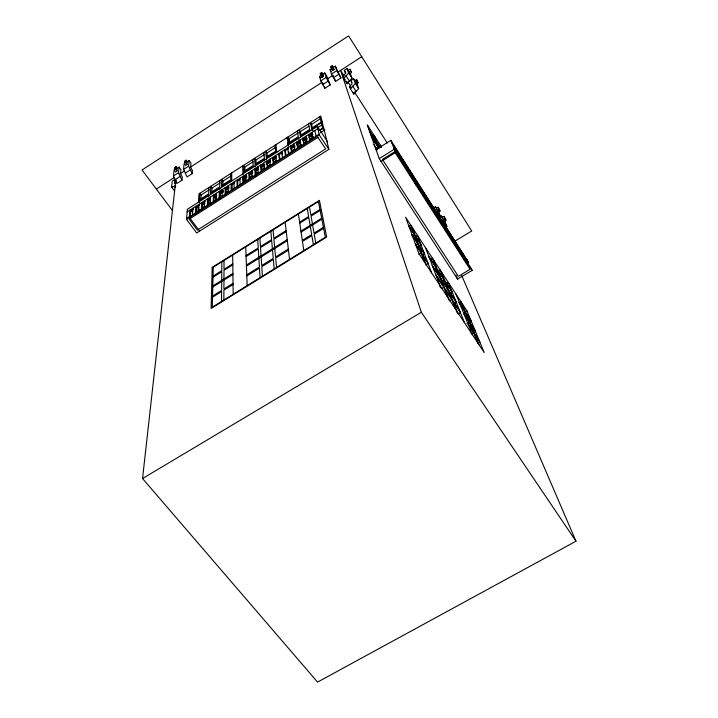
<?xml version="1.0" encoding="UTF-8"?>
<svg xmlns="http://www.w3.org/2000/svg" width="718" height="718" viewBox="0 0 718 718"><rect width="100%" height="100%" fill="white"/><g stroke="black" fill="none" stroke-linecap="round" stroke-linejoin="round"><path stroke-width="1.08" d="M225.856 194.031L225.865 188.565L225.192 187.64L225.174 194.183L225.856 195.125M223.872 299.998L223.908 290.144L233.045 284.481M223.953 280.074L223.917 289.004L233.036 283.35M223.953 278.979L223.989 270.363L232.803 264.87M224.034 260.472L223.998 269.304L232.794 263.82M222.903 192.63L222.876 190.27M222.912 185.361L222.939 181.142L221.656 179.356L221.593 185.657L230.837 179.76L230.774 173.532M222.194 196.086L222.248 189.507L222.921 190.441L219.977 192.307L219.887 198.913M221.548 301.434L221.629 291.553L212.528 297.198M221.709 281.465L221.638 290.422L212.555 296.049M221.718 280.37L221.79 271.727L213.013 277.202M221.871 261.819L221.799 270.668L213.04 276.134M221.539 190.485L221.521 192.523L223.397 191.329M219.645 193.716L219.672 191.679M219.699 189.633L219.735 187.586L210.5 193.474M219.834 180.514L219.744 186.833L210.527 192.711L210.742 186.33L211.998 188.053L211.864 192.325M219.205 197.98L219.304 191.383L219.977 192.307M216.208 199.882L216.351 193.268M215.786 200.95L215.885 196.49L214.018 197.683M213.946 201.605L214.09 196.059L213.417 195.134L213.237 201.776M210.491 197.001L210.266 203.67L210.948 204.603M208.498 198.796L208.417 200.861L210.284 199.676M208.579 196.723L208.651 194.65L199.442 200.528L199.326 202.62M208.92 187.488L208.678 193.887L199.487 199.748L199.855 193.277L201.121 195L200.887 199.326M207.296 205.554L207.556 198.868L208.238 199.792L208.023 205.375M204.325 207.439L204.639 200.726M202.054 210.257L202.395 203.508L201.713 202.593L201.363 209.324M198.401 211.209L198.796 204.451M197.89 212.025L198.258 205.653M198.446 202.431L198.949 193.86L320.775 116.038L328.889 149.353L196.66 232.973L186.536 219.439L187.353 209.279L317.347 126.422L327.605 141.805M196.14 214.018L196.561 207.224L195.879 206.308L195.449 213.084M192.496 214.969L192.963 208.166L193.645 209.082L190.737 210.93L190.261 217.392L189.57 216.468L186.626 218.344M184.086 163.83L183.548 169.412L187.075 176.915L192.182 173.63L192.415 170.597L190.638 167.052L190.952 163.112L189.112 160.581L187.254 161.783L187.003 164.548L185.585 165.463L184.454 163.282L184.661 161.074L186.07 160.168L187.254 161.783M192.182 173.63L188.637 166.136L189.112 160.581M187.003 164.548L185.872 162.367L186.07 160.168M174.061 170.301L173.397 175.964L176.879 183.467L181.968 180.191L182.273 177.122L180.505 173.577L180.918 169.583L179.069 167.07L177.22 168.263L176.906 171.063L175.488 171.979L174.366 169.798L174.627 167.563L176.036 166.648L177.22 168.263M181.968 180.191L178.468 172.688L179.069 167.07M461.728 275.568L575.98 541.21L317.562 682.1L142.541 478.529L175.892 179.581M176.906 171.063L175.775 168.883L176.036 166.648M174.555 190.988L171.557 186.967L172.248 181.187L174.851 179.518L174.384 183.593L175.722 183.368M354.818 80.578L356.568 79.447L358.174 82.714L356.586 84.302L353.669 78.8L350.931 80.569L352.089 83.826L349.612 86.438L350.474 88.951L353.821 94.112L358.659 88.538L356.954 83.889M350.474 88.951L355.338 83.387L353.669 78.8M348.221 70.346L349.971 69.206L351.551 72.437L349.944 74.035L347.054 68.551L344.317 70.337L345.412 73.514L342.908 76.117L343.734 78.558L347.108 83.764L351.999 78.217L350.366 73.685M343.734 78.558L348.643 73.03L347.054 68.551M443.715 220.435L445.142 218.793L444.065 216.396L442.387 217.428L444.541 221.718L445.968 220.076L444.065 216.396M437.774 211.245L439.21 209.602L438.168 207.242L436.481 208.283L438.617 212.537L440.044 210.904L438.168 207.242M442.809 223.208L444.02 221.862L441.355 215.831L442.387 217.428M355.652 82.866L357.25 81.278L356.568 79.447M349.011 72.581L350.617 70.992L349.971 69.206M320.264 73.46L321.745 72.5L322.858 74.223L323.486 76.476L322.005 77.436L320.264 73.46L321.386 75.175L319.546 76.359L320.766 80.928L324.832 88.305L330.19 84.859L326.546 75.641L324.805 72.967L322.858 74.223M330.81 66.648L332.29 65.697L333.394 67.411L334.094 69.628L332.605 70.597L330.81 66.648L332.605 70.597M174.366 169.798L175.775 168.883M184.454 163.282L185.872 162.367M320.758 75.264L322.238 74.304L321.745 72.5M331.348 68.416L332.838 67.456L332.29 65.697M333.394 67.411L335.351 66.155L340.915 77.966L335.548 81.412L331.438 74.053L330.074 69.565L331.913 68.372M173.397 175.964L178.468 172.688M183.548 169.412L188.637 166.136M320.766 80.928L326.098 77.49L324.805 72.967M331.438 74.053L336.787 70.606L335.351 66.155M156.353 189.076L174.456 177.409M180.021 173.828L184.714 170.803M190.351 167.168L321.79 82.489M327.426 78.863L333.053 75.228M337.756 72.204L361.755 56.749M175.291 179.563L180.371 176.296M185.459 173.02L190.557 169.735M322.849 84.536L328.18 81.098L326.098 77.49M333.529 77.661L338.887 74.214L336.787 70.606M201.121 195L209.27 189.794M211.998 188.053L220.175 182.83M244.964 171.135L244.793 167.034L253.068 161.756M256.138 164.09L255.868 160.051L264.161 154.747M267.32 156.964L266.934 152.979L275.263 147.666M289.758 142.577L289.166 138.709L298.491 132.758M301.255 136.384L300.384 131.636L308.821 126.242M312.402 128.136L311.594 124.393L320.991 118.389M222.939 181.142L231.142 175.91M287.909 143.358L298.32 136.725L297.315 131.026M322.113 121.548L311.621 128.244L310.427 122.643L311.594 124.393M221.584 186.411L230.837 180.505M243.869 172.203L253.203 166.244M275.739 151.884L266.333 157.879L266.513 159.809M288.017 144.049L298.446 137.407L298.769 139.247M300.321 136.205L309.862 130.129M322.274 122.204L311.765 128.908L312.949 130.676M317.293 127.912L321.628 125.147M187.147 211.873L317.85 128.612M196.561 207.224L199.469 205.366M202.395 203.508L205.312 201.65M208.238 199.792L210.428 198.392M214.09 196.059L216.289 194.659M225.865 188.565L228.809 186.689L228.136 185.765L228.162 192.28M231.815 190.243L231.752 184.813L234.705 182.937M237.82 187.524L237.658 181.053L239.875 179.644M243.779 182.641L243.573 177.292L246.534 175.407L246.633 177.534M249.774 178.827L249.496 173.514L252.467 171.629L251.803 170.687L252.162 177.023M258.408 167.841L255.437 169.735L254.773 168.793L255.177 175.102M261.81 171.171L261.388 165.948L263.605 164.53M267.823 167.348L267.329 162.16L270.318 160.258L269.654 159.315L270.282 165.499M273.863 163.507L273.307 158.355L276.295 156.452M279.921 159.656L279.293 154.549L282.291 152.638L282.551 154.675M285.997 155.797L285.288 150.726L288.295 148.814L287.64 147.854L288.519 153.903M292.073 151.929L291.302 146.903L294.308 144.982M298.176 148.052L297.315 143.061L300.33 141.141L299.684 140.181L301.407 147.1M304.468 145.153L303.355 139.22L306.38 137.3L305.724 136.33L306.873 142.236M310.4 140.27L309.404 135.37L312.429 133.44L311.783 132.48L313.021 138.323M201.884 205.025L204.684 203.239M214.027 197.288L216.836 195.502M226.215 189.534L229.024 187.748M246.687 176.502L244.102 178.145L244.021 176.17M249.263 174.86L252.709 172.67M255.464 170.92L258.058 169.268M260.643 167.617L264.96 164.871M266.872 163.659L270.336 161.451M272.939 159.791L276.403 157.583M291.553 147.944L294.174 146.275M296.794 144.605L299.415 142.936L299.092 141.096M303.086 140.602L306.595 138.368L306.954 140.252M309.234 136.689L310.993 135.567L310.535 133.395M319.088 130.416L322.606 128.172L321.323 122.814M199.066 207.206L198.132 207.798L199.433 209.557M201.866 205.42L204.666 203.634M210.275 200.071L208.408 201.255L209.701 203.023L207.834 204.208M223.397 191.715L219.636 194.111L220.929 195.879L219.053 197.073M226.215 189.92L229.024 188.134M246.705 176.879L243.169 179.132L244.452 180.918L245.394 180.317L244.12 178.522M249.281 175.237L252.727 173.047M257.771 169.834L255.491 171.288L256.757 173.092M261.442 170.821L261.19 167.662L264.233 165.723M266.899 164.027L270.399 161.792M273.028 160.123L275.649 158.454M290.736 148.85L295.107 146.068M296.857 144.955L300.752 142.478M303.714 140.593L307.187 138.377M308.74 137.398L312.994 134.679M320.048 130.2L323.665 127.894M249.164 177.534L251.049 176.332M274.195 161.613L275.927 160.509M298.042 146.436L300.662 144.776M225.658 192.568L227.534 191.374M202.234 207.771L205.034 205.994M225.623 192.9L228.432 191.105M249.693 177.579L252.278 175.937M255.491 173.9L258.274 172.123M264.736 168.012L262.456 169.466L261.19 167.662M268.164 165.831L269.914 164.718M273.414 162.501L276.915 160.276M291.113 151.238L294.604 149.012M297.234 147.352L300.725 145.126L299.478 143.286M303.409 143.421L306.496 141.455M310.014 139.292L313.631 136.994M320.443 132.668L324.931 129.805M316.019 136.052L319.097 134.095M189.543 216.845L316.091 136.366L314.816 130.55M186.536 219.439L319.313 135.02L317.347 126.422M374.625 141.823L375.9 141.024L370.039 131.968L371.978 137.407L377.91 146.571L375.9 141.024M378.574 146.427L380.45 145.251L381.168 147.199M376.097 148.132L378.036 146.921L371.511 136.833M376.053 149.64L390.834 140.369L468.477 262.348L391.732 142.613M393.563 145.467L395.959 151.444L471.591 269.232L472.121 270.399L457.581 279.096L379.248 158.624L394.353 149.182L390.834 140.369M395.959 151.444L396.21 152.072L381.123 161.505L380.89 160.859M246.041 255.563L258.229 247.961L257.708 239.426M286.132 230.568L273.818 238.241L273.037 229.85M299.612 222.167L308.632 216.54L307.268 208.453M319.95 209.485L310.894 215.131L309.494 207.071M246.077 256.595L258.292 248.984L258.803 257.313M286.249 231.564L273.917 239.247L274.68 247.441M299.756 223.145L308.794 217.509L310.131 225.398M320.138 210.446L311.065 216.1L312.429 223.971M401.649 160.285L402.654 159.656L405.167 165.795M405.257 165.912L406.262 165.284L408.82 171.494L409.861 170.893L413.568 179.823M212.797 285.917L232.91 273.414M246.391 265.032L287.209 239.65M300.941 231.115L321.655 218.236M212.77 287.021L232.919 274.5M246.436 266.1L287.335 240.683M301.093 232.129L321.844 219.223M246.759 274.841L259.404 267.006L258.875 258.372M288.331 249.065L275.568 256.981L274.779 248.482M302.314 240.395L311.675 234.589L310.302 226.403M323.423 227.31L314.026 233.135L312.608 224.967M246.804 275.954L259.467 268.101L260.06 277.624M288.456 250.133L275.667 258.058L276.547 267.437M302.475 241.445L311.854 235.63L313.38 244.659M323.621 228.333L314.206 234.176L315.767 243.187M412.437 177.104L413.442 176.484M433.69 207.762L435.449 206.676L436.481 208.283M408.677 226.682L410.902 225.317L413.972 233.574L408.587 225.362M412.069 235.953L414.34 234.562L408.946 226.341M415.273 236.725L417.49 235.369L431.635 272.894M415.399 245.053L417.714 243.644L420.811 251.991L415.255 243.546M418.765 246.139L421.035 244.766L415.686 236.608L418.693 244.694M418.854 254.486L421.206 253.059L415.641 244.596M422.202 255.384L424.509 253.984L412.231 235.307M454.485 241.401L471.708 230.99L348.598 35.9L142.02 169.987L172.482 210.562M430.297 259.467L432.433 258.175L435.808 266.854L428.592 255.859M425.837 264.915L428.116 263.542L422.597 255.159L426.034 264.404M434.031 269.205L436.212 267.886L428.987 256.882M467.221 259.593L466.251 260.176L412.733 176.718M437.63 278.799L439.919 277.426L443.329 286.195L435.898 274.904M441.839 281.079L444.011 279.778L437.513 269.878L440.825 278.369M446.156 283.772L448.346 282.461L464.42 322.597M441.435 288.708L443.76 287.308L436.32 276.008M445.555 290.835L447.835 289.48L451.353 298.392L444.675 288.241L441.247 279.446M450.213 293.806L452.376 292.522L445.304 281.743L448.714 290.377M142.541 478.529L421.349 312.276L340.565 70.391L344.209 76.054M448.894 299.047L445.106 289.354L451.801 299.523L449.558 300.86L448.337 299.011M454.054 303.732L456.325 302.386L432.586 266.279M458.667 302.825L460.839 301.533L464.609 310.75L459.565 303.068M463.675 312.671L465.058 311.854L460.014 304.154M464.842 312.24L467.014 310.957L405.598 217.213L418.971 253.696L484.21 352.592L467.014 310.957M466.942 323.297L469.195 321.969L473 331.258L467.813 323.378M469.114 322.696L471.322 321.395L466.314 313.766L470.003 322.768M471.188 333.798L473.485 332.443L468.289 324.554M473.306 332.955L475.549 331.635L464.079 314.179M477.784 343.491L479.929 342.235L474.777 334.409L478.987 344.676M171.557 186.967L175.793 186.052M199.595 231.115L189.489 217.563L190.055 210.015L190.737 210.93M174.259 186.079L175.461 187.685M190.629 209.853L192.621 212.537M171.629 186.33L172.625 187.676M174.851 179.518L176.027 181.107M231.752 184.813L231.079 183.88L231.151 190.387M237.658 181.053L236.985 180.119L237.137 186.572M243.573 177.292L242.899 176.35L243.142 182.758M249.496 173.514L248.832 172.58L249.155 178.935M244.793 167.034L243.59 165.337L243.842 171.467L253.158 165.526L252.79 159.468M261.388 165.948L260.724 164.996L261.217 171.261M255.868 160.051L254.63 158.292L255.025 164.332L264.386 158.364L263.856 152.395M267.329 162.16L266.665 161.218L267.249 167.429M266.934 152.979L265.705 151.211L266.261 157.17L275.658 151.175L274.967 145.296M273.307 158.355L272.643 157.404L273.307 163.578M279.293 154.549L278.629 153.589L279.383 159.71M285.288 150.726L284.633 149.775L285.468 155.842M291.302 146.903L290.646 145.942L291.571 151.965M289.166 138.709L287.981 136.985L288.86 142.756M297.315 143.061L296.669 142.101L297.683 148.079M300.384 131.636L299.173 129.841L300.205 135.523L309.718 129.455L308.552 123.846M421.349 312.276L575.98 541.21M303.355 139.22L302.7 138.26L303.804 144.183M410.301 174.905L412.15 177.642M414.609 181.295L425.065 196.813M309.404 135.37L308.749 134.41L309.943 140.279M311.065 135.917L312.339 137.82M319.313 135.02L328.889 149.353M322.687 128.513L323.962 130.425M415.103 182.614L416.323 184.463M418.154 187.236L419.985 190.01M421.825 192.783L423.656 195.556M426.097 199.263L444.433 227.014L396.21 152.072M427.704 262.465L422.193 254.091L419.079 245.718M459.96 311.45L452.69 300.411L449.154 291.472M479.436 341.041L474.293 333.224L470.47 323.908M439.712 286.096L440.861 287.837M456.28 311.208L458.111 313.972L460.417 312.608L453.139 301.542L457.034 311.397M420.658 243.761L415.309 235.621L412.231 227.337M451.945 291.445L444.882 280.684L441.382 271.835M470.864 320.282L465.865 312.662L462.078 303.427M436.75 269.447L437.917 271.216L440.107 269.896L443.589 278.719L437.109 268.837L433.717 260.131M411.863 234.292L424.114 252.942M432.182 265.22L455.876 301.273M463.613 313.048L475.074 330.477M319.546 76.359L320.704 78.136M342.908 76.117L345.152 79.563M349.612 86.438L350.716 88.143M373.719 144.471L377.282 149.954M444.02 221.862L446.991 226.457L444.298 220.381M344.317 70.337L345.968 72.895M350.931 80.569L352.026 82.265M345.923 75.659L349.289 80.856M352.637 86.025L355.975 91.177M381.59 147.019L367.23 124.788L379.248 158.624M330.074 69.565L331.231 71.351M380.289 147.513L376.815 142.137L374.733 136.402M379.966 147.307L377.067 142.819L379.086 148.393M350.617 70.992L351.551 72.437M357.25 81.278L358.174 82.714M439.21 209.602L440.044 210.904M445.142 218.793L445.968 220.076M437.316 209.566L441.031 217.249L438.043 212.618L435.449 206.676M348.643 73.03L351.999 78.217M355.338 83.387L358.659 88.538M393.976 148.222L395.833 151.112M394.353 149.182L472.121 270.399M415.067 183.449L416.269 185.325M347.844 81.717L350.878 86.429M354.521 92.092L387.262 143.035M332.838 67.456L334.094 69.628M322.238 74.304L323.486 76.476M332.784 75.444L333.529 76.772M322.535 82.947L323.271 84.284M338.887 74.214L340.915 77.966M328.18 81.098L330.19 84.859M465.147 258.462L467.373 263.398M464.169 257.753L466.197 262.267M462.5 255.15L464.519 259.647M460.83 252.539L462.437 256.129M459.152 249.927L460.974 254.01M457.474 247.306L458.829 250.358M455.786 244.685L456.684 246.705M454.099 242.047L455.885 246.086M443.652 219.708L444.541 221.718M452.412 239.417L453.74 242.433M450.716 236.769L452.923 241.778M449.01 234.122L450.769 238.107M447.314 231.465L448.615 234.445M437.747 210.553L438.617 212.537M445.6 228.809L447.332 232.758M443.895 226.143L445.187 229.096M442.18 223.469L443.033 225.425M440.457 220.785L442.153 224.689M438.734 218.101L439.999 221.018M437.011 215.409L438.267 218.317M435.296 212.734L436.535 215.624M433.555 210.033L435.207 213.865M431.823 207.322L433.053 210.186M430.082 204.603L430.89 206.506M428.332 201.884L429.947 205.671M426.582 199.155L428.987 204.809M424.832 196.418L426.42 200.169M423.073 193.68L424.257 196.481M421.313 190.934L422.875 194.65M419.545 188.179L420.712 190.952M455.903 275.111L457.581 279.096M417.777 185.423L418.926 188.179M416 182.659L417.149 185.406M411.656 173.702L416.117 184.436M408.066 168.093L410.642 174.33M409.592 173.307L410.696 176M404.467 162.474L406.998 168.649M465.058 311.854L468.728 320.829M473.485 332.443L477.667 342.683M400.85 156.829L403.336 162.941M401.497 160.078L399.037 154.002L398.023 154.63L399.244 157.673M455.867 293.949L472.399 334.687M397.216 151.166L399.657 157.206M397.808 154.325L395.394 148.321L394.379 148.958L395.582 151.965M444.011 279.778L447.404 288.385M451.801 299.523L455.679 309.35M436.212 267.886L439.506 276.349M443.76 287.308L447.52 296.974M425.325 247.324L439.963 285.522M414.34 234.562L417.329 242.621M421.206 253.059L424.625 262.267M356.02 82.776L356.586 84.302M373.584 134.625L375.649 140.342L369.806 131.295L367.804 125.686M349.145 71.791L349.944 74.035M353.229 92.416L353.821 94.112M346.264 81.287L347.108 83.764M334.785 78.953L335.548 81.412M321.592 75.928L322.005 77.436M324.374 86.627L324.832 88.305M319.833 116.639L321.161 122.159M313.048 136.375L313.47 138.323M305.258 139.606L305.877 142.846M300.869 144.121L301.228 146.113M294.47 145.987L294.793 147.989M293.653 144.022L294.622 150.017M287.056 137.578L288.313 146.041M298.401 214L303.831 250.564M288.735 151.839L289.031 153.858M281.627 151.686L282.425 157.781M275.9 144.704L276.771 152.072M285.145 222.284L289.56 259.386M275.64 155.501L276.349 161.64M267.76 161.604L267.949 163.533M264.619 161.012L264.448 159.073L255.078 165.05L255.204 167.007M270.848 231.223L271.592 239.632L260.454 246.57L259.889 238.062M272.409 248.85L271.682 240.638L260.517 247.593L261.065 255.904M272.499 249.9L273.253 258.417L261.702 265.57L261.137 256.963M274.186 268.891L273.352 259.494L261.774 266.674L262.402 276.17M264.439 165.104L264.619 167.186M263.685 163.112L264.224 169.349M257.744 166.899L258.202 173.182M256.461 168.793L256.595 170.758M255.33 168.963L255.85 176.054M245.87 174.465L246.148 180.846M245.206 175.964L245.296 177.956M242.675 165.93L243.007 174.725M243.088 176.924L243.294 182.363M245.718 246.92L247.163 285.593M190.073 212.124L190.261 217.392M239.947 178.235L240.135 184.67M190.064 212.268L190.198 216.665M234.032 182.004L234.14 188.484M231.681 172.948L231.779 180.756M231.824 184.104L231.887 189.615M232.686 255.061L233.162 294.254M213.255 267.204L212.286 307.16L325.353 237.254L318.397 201.507L213.255 267.204M212.187 267.356L211.119 308.471L326.663 237.048L319.42 200.349L212.187 267.356M317.93 137.38L189.193 219.196L197.342 230.11L325.649 148.913L317.93 137.38M394.595 151.821L382.434 159.432L458.326 276.349L470.048 269.331L394.595 151.821"/></g></svg>
